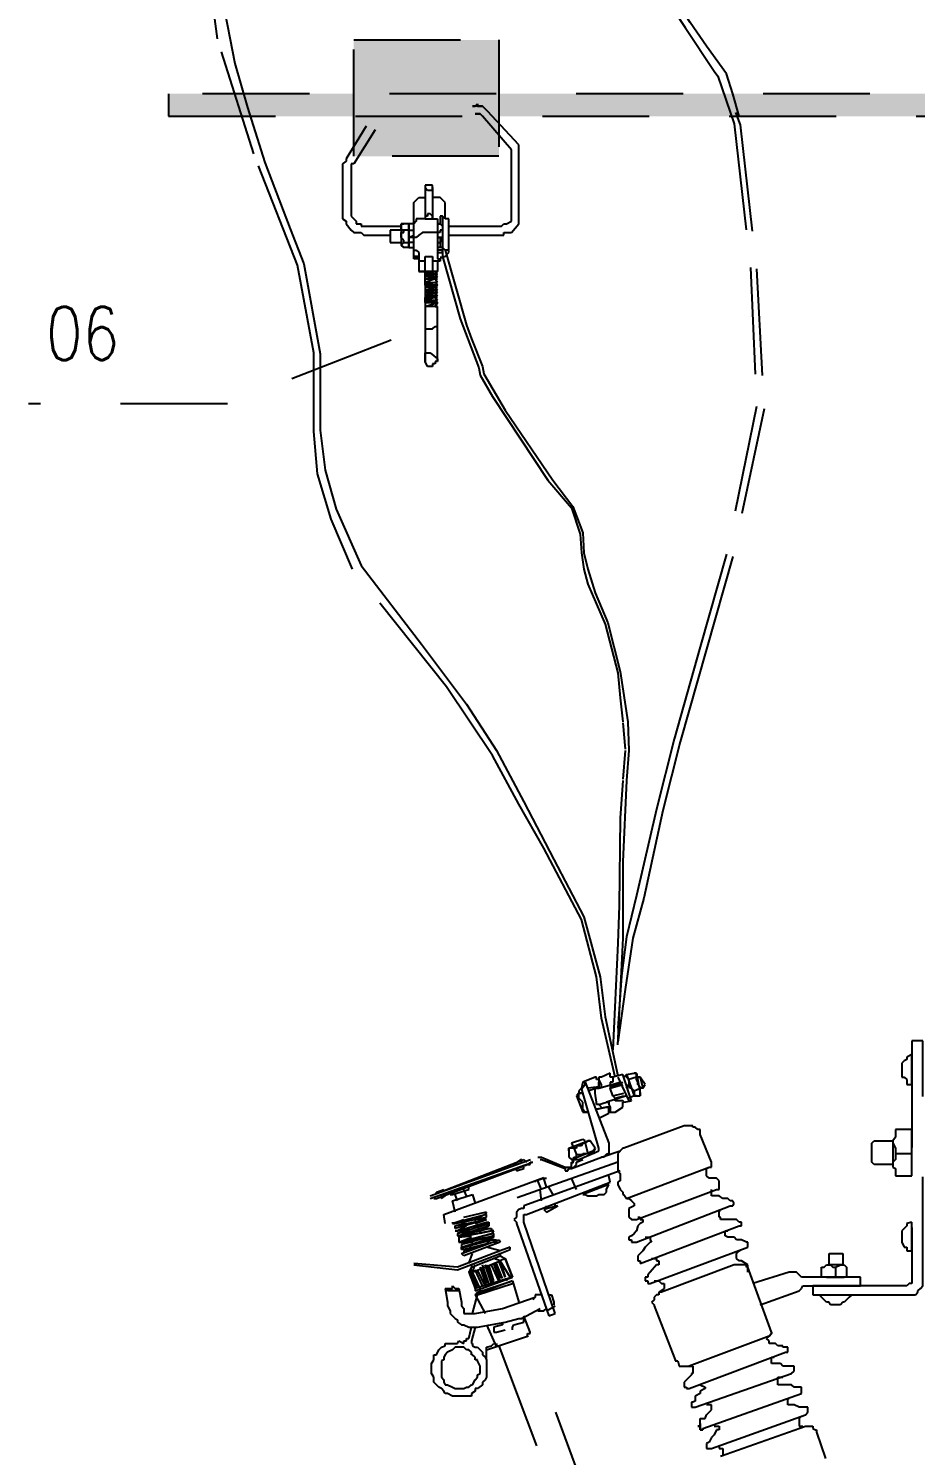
# Model space of a CAD drawing. Header units: metres. Extents: x 2999 to 3164, y 1641 to 1678.
# Drawn here: x 3117.432 to 3119.093, y 1668.401 to 1671.074 of the extents above; entities that cross this region are included whole.
import ezdxf

# ---------------------------------------------------------------- set-up
doc = ezdxf.new("R2010")
doc.units = ezdxf.units.M
doc.linetypes.add('CONTORNO_QUADRO_T', pattern=[0.35, 0.2, -0.15])
doc.linetypes.add('Contínuo', pattern=[0])
doc.layers.add('PDF29_Geometry', color=7, linetype='Continuous')
doc.layers.add('PDF29_Solid Fills', color=7, linetype='Continuous', true_color=0x939598)
doc.layers.add('PDF8_Text', color=30, linetype='Continuous', true_color=0xff7f00)
doc.styles.add('ROMANS', font='ROMANS.shx', dxfattribs={"width": 0.8, "height": 0.1})

msp = doc.modelspace()

# ---------------------------------------------------------------- linework, layer by layer
at = {"layer": 'PDF29_Geometry', "linetype": 'CONTORNO_QUADRO_T', "lineweight": 25}
for points in [[(3118.531, 1669.11), (3118.5053, 1669.2202), (3118.4959, 1669.2975), (3118.4678, 1669.4053), (3118.3975, 1669.5388), (3118.3506, 1669.6208), (3118.3014, 1669.7122), (3118.2147, 1669.8411), (3118.039, 1670.0613), (3117.9992, 1670.155), (3117.9734, 1670.2394), (3117.9664, 1670.319), (3117.9664, 1670.4666), (3117.9359, 1670.6306), (3117.8539, 1670.8392), (3117.786, 1671.0547), (3117.7719, 1671.1625), (3117.7649, 1671.2258), (3117.7391, 1671.364), (3117.7297, 1671.432), (3117.725, 1671.453)], [(3117.7391, 1671.4624), (3117.7532, 1671.3664), (3117.7813, 1671.2281), (3117.7953, 1671.1274), (3117.8188, 1671.0079), (3117.8422, 1670.9259), (3117.875, 1670.8228), (3117.9219, 1670.6986), (3117.9476, 1670.633), (3117.9781, 1670.4643), (3117.9781, 1670.3987), (3117.9781, 1670.3214), (3117.9875, 1670.2464), (3118.0085, 1670.1738), (3118.0554, 1670.0683), (3118.1679, 1669.9207), (3118.2522, 1669.8083), (3118.3085, 1669.7216), (3118.36, 1669.6255), (3118.4162, 1669.5177), (3118.4725, 1669.4099), (3118.5029, 1669.2975), (3118.5123, 1669.2225), (3118.5357, 1669.1124)], [(3118.5053, 1671.4554), (3118.5217, 1671.3968), (3118.5404, 1671.3336), (3118.5592, 1671.275), (3118.5709, 1671.2328), (3118.6154, 1671.1461), (3118.6622, 1671.0758), (3118.7161, 1670.9938), (3118.7232, 1670.9844), (3118.7536, 1670.8954), (3118.7841, 1670.626), (3118.7958, 1670.3659), (3118.7396, 1670.0894), (3118.6904, 1669.916), (3118.6412, 1669.7426), (3118.6084, 1669.6114), (3118.5709, 1669.4498), (3118.5521, 1669.3725), (3118.5428, 1669.2998), (3118.5357, 1669.2014)], [(3118.763, 1670.9095), (3118.7513, 1670.9516), (3118.7396, 1670.9891), (3118.7021, 1671.0407), (3118.6716, 1671.0852), (3118.6201, 1671.1649), (3118.5826, 1671.2351), (3118.5521, 1671.3242), (3118.51, 1671.4648)], [(3119.4144, 1670.8767), (3119.4073, 1670.8767), (3119.3862, 1670.879), (3119.3792, 1670.886), (3119.3722, 1670.8931), (3119.3628, 1670.9071), (3119.3558, 1670.9165), (3119.3558, 1670.9282), (3119.3558, 1670.9352), (3119.3558, 1670.9423), (3119.3581, 1670.9516), (3117.6946, 1670.9516), (3117.6946, 1670.9095), (3119.3581, 1670.9095)], [(3118.2194, 1670.6869), (3118.3225, 1670.6869), (3118.3225, 1670.6916), (3118.3319, 1670.6916), (3118.3366, 1670.6916), (3118.3506, 1670.708), (3118.3506, 1670.7173), (3118.3506, 1670.7314), (3118.3506, 1670.7712), (3118.3506, 1670.8345), (3118.3506, 1670.8462), (3118.3506, 1670.8509), (3118.3506, 1670.8556), (3118.2921, 1670.9188), (3118.2827, 1670.9282), (3118.2639, 1670.9282), (3118.2686, 1670.9282), (3118.2733, 1670.9329), (3118.2733, 1670.9282), (3118.2827, 1670.9282), (3118.2921, 1670.9188)], [(3118.0648, 1670.8907), (3118.0273, 1670.8298), (3118.0273, 1670.8251), (3118.0203, 1670.8204), (3118.0203, 1670.8157), (3118.0203, 1670.722), (3118.0203, 1670.7173), (3118.0273, 1670.7127), (3118.0273, 1670.708), (3118.0367, 1670.6963), (3118.0413, 1670.6916), (3118.046, 1670.6916), (3118.0554, 1670.6916), (3118.0601, 1670.6869), (3118.1093, 1670.6869)], [(3118.2194, 1670.7033), (3118.3178, 1670.7033), (3118.3225, 1670.708), (3118.3272, 1670.708), (3118.3366, 1670.7127), (3118.3366, 1670.7173), (3118.3366, 1670.7314), (3118.3366, 1670.7712), (3118.3366, 1670.8345), (3118.3366, 1670.8462), (3118.2827, 1670.9095), (3118.278, 1670.9142), (3118.2686, 1670.9142), (3118.278, 1670.9142), (3118.2827, 1670.9095)], [(3118.756, 1670.9165), (3118.7653, 1670.8931), (3118.7958, 1670.6236), (3118.8099, 1670.3612), (3118.7513, 1670.0847), (3118.7021, 1669.9113), (3118.6529, 1669.738), (3118.6201, 1669.6091), (3118.5849, 1669.4451), (3118.5638, 1669.3701), (3118.5498, 1669.274), (3118.5357, 1669.1756)], [(3118.0812, 1670.8837), (3118.0413, 1670.8204), (3118.0367, 1670.8204), (3118.0367, 1670.8157), (3118.0367, 1670.7267), (3118.0367, 1670.722), (3118.0413, 1670.7173), (3118.046, 1670.7127), (3118.046, 1670.708), (3118.0507, 1670.708), (3118.0554, 1670.708), (3118.0554, 1670.7033), (3118.0601, 1670.7033), (3118.1304, 1670.7033)], [(3118.1749, 1670.7759), (3118.1749, 1670.7173), (3118.1585, 1670.7173), (3118.1585, 1670.7127), (3118.1538, 1670.708), (3118.1444, 1670.708), (3118.1444, 1670.6963), (3118.1538, 1670.6963)], [(3118.1632, 1670.6424), (3118.1538, 1670.6424), (3118.1538, 1670.7478), (3118.1632, 1670.7572), (3118.1749, 1670.7572)], [(3118.189, 1670.7759), (3118.189, 1670.7173), (3118.189, 1670.722), (3118.1843, 1670.7267), (3118.1796, 1670.7267), (3118.1796, 1670.722), (3118.1749, 1670.722), (3118.1749, 1670.7173), (3118.1983, 1670.7173), (3118.1983, 1670.6424)], [(3118.2124, 1670.7173), (3118.2124, 1670.7478), (3118.203, 1670.7572), (3118.1983, 1670.7572), (3118.189, 1670.7572)], [(3118.1538, 1670.6728), (3118.1444, 1670.6728), (3118.1444, 1670.6775), (3118.1444, 1670.6916), (3118.1444, 1670.6963), (3118.1351, 1670.6963), (3118.1304, 1670.6963), (3118.1304, 1670.708), (3118.1351, 1670.708), (3118.1304, 1670.708), (3118.1304, 1670.6681), (3118.1351, 1670.6634), (3118.1304, 1670.6681), (3118.1351, 1670.6728), (3118.1351, 1670.6775), (3118.1304, 1670.6822), (3118.1304, 1670.6916), (3118.1351, 1670.6916), (3118.1351, 1670.6963)], [(3118.1444, 1670.708), (3118.1351, 1670.708)], [(3118.1351, 1670.6728), (3118.1444, 1670.6728), (3118.1444, 1670.6634), (3118.1444, 1670.6681), (3118.1444, 1670.708), (3118.1444, 1670.6634), (3118.1538, 1670.6634), (3118.1538, 1670.708)], [(3118.2194, 1670.6588), (3118.2194, 1670.7173), (3118.2124, 1670.7173), (3118.2077, 1670.722), (3118.203, 1670.722), (3118.203, 1670.708), (3118.1983, 1670.708), (3118.203, 1670.708), (3118.2077, 1670.7033), (3118.2077, 1670.6963), (3118.203, 1670.6963), (3118.203, 1670.6916), (3118.1983, 1670.6916), (3118.1843, 1670.6916), (3118.1702, 1670.6916), (3118.1632, 1670.6869), (3118.1585, 1670.6822), (3118.1538, 1670.6822), (3118.1444, 1670.6822), (3118.1538, 1670.6869)], [(3118.2077, 1670.722), (3118.2077, 1670.647), (3118.2405, 1670.5299), (3118.2756, 1670.4385), (3118.278, 1670.4245), (3118.3014, 1670.3846), (3118.4045, 1670.2276), (3118.449, 1670.1761), (3118.4654, 1670.1269), (3118.4678, 1670.0918), (3118.4725, 1670.0613), (3118.4795, 1670.0332), (3118.5123, 1669.9582), (3118.5357, 1669.8668), (3118.5404, 1669.82), (3118.5451, 1669.7754)], [(3118.1304, 1670.6963), (3118.1093, 1670.6963), (3118.1093, 1670.6728), (3118.1304, 1670.6728)], [(3118.1983, 1670.6728), (3118.203, 1670.6728), (3118.2077, 1670.6775), (3118.2077, 1670.6822), (3118.203, 1670.6822), (3118.1983, 1670.6822), (3118.203, 1670.6822), (3118.203, 1670.6634), (3118.1983, 1670.6634)], [(3118.1444, 1670.6634), (3118.1351, 1670.6634)], [(3118.1538, 1670.6588), (3118.1585, 1670.6588), (3118.1632, 1670.6541), (3118.1632, 1670.6424), (3118.1632, 1670.6377)], [(3118.1983, 1670.6541), (3118.2077, 1670.6541), (3118.2077, 1670.6588), (3118.1983, 1670.6588)], [(3118.203, 1670.6424), (3118.2077, 1670.647), (3118.2124, 1670.647), (3118.2194, 1670.6541), (3118.2194, 1670.6588), (3118.2124, 1670.6588), (3118.2077, 1670.6634), (3118.203, 1670.6634)], [(3118.2124, 1670.6588), (3118.2522, 1670.5182), (3118.2616, 1670.4924), (3118.2827, 1670.4409), (3118.285, 1670.4268), (3118.3249, 1670.3589), (3118.4139, 1670.2276), (3118.4514, 1670.1784), (3118.4701, 1670.1292), (3118.4725, 1670.0918), (3118.4795, 1670.0613), (3118.4935, 1670.0168), (3118.517, 1669.9605), (3118.5404, 1669.8692), (3118.5545, 1669.7754), (3118.5568, 1669.7216), (3118.5521, 1669.6653), (3118.5451, 1669.513), (3118.5451, 1669.3701), (3118.5334, 1669.1264)], [(3118.1749, 1670.6377), (3118.1632, 1670.6377), (3118.1632, 1670.6189)], [(3118.1749, 1670.6049), (3118.1749, 1670.6096), (3118.1749, 1670.6142), (3118.1749, 1670.6189), (3118.1749, 1670.647), (3118.189, 1670.647), (3118.189, 1670.6189)], [(3118.1983, 1670.647), (3118.1983, 1670.6424), (3118.203, 1670.6424), (3118.203, 1670.6377), (3118.189, 1670.6377)], [(3118.1983, 1670.6377), (3118.1983, 1670.6189)], [(3118.1983, 1670.6189), (3118.1632, 1670.6189), (3118.1983, 1670.6189)], [(3118.1936, 1670.6049), (3118.1749, 1670.6049), (3118.1983, 1670.6096), (3118.1936, 1670.6096), (3118.1983, 1670.6142), (3118.1936, 1670.6142), (3118.1983, 1670.6189), (3118.1749, 1670.6142), (3118.1936, 1670.6142)], [(3118.1983, 1670.6142), (3118.1749, 1670.6096), (3118.1936, 1670.6096)], [(3118.1936, 1670.5978), (3118.1749, 1670.5932), (3118.1983, 1670.5932), (3118.1936, 1670.5978), (3118.1983, 1670.5978), (3118.1936, 1670.6049), (3118.1983, 1670.6049), (3118.1936, 1670.6049), (3118.1983, 1670.6049), (3118.1936, 1670.6049), (3118.1983, 1670.6096)], [(3118.1983, 1670.5791), (3118.1936, 1670.5791), (3118.1983, 1670.5791), (3118.1936, 1670.5838), (3118.1983, 1670.5838), (3118.1749, 1670.5838), (3118.1936, 1670.5885), (3118.1749, 1670.5885), (3118.1983, 1670.5932), (3118.1749, 1670.5932), (3118.1936, 1670.5932), (3118.1749, 1670.5932), (3118.1749, 1670.5978), (3118.1749, 1670.6049), (3118.1983, 1670.6049), (3118.1749, 1670.6049), (3118.1936, 1670.6049), (3118.1749, 1670.5978), (3118.1983, 1670.5978)], [(3118.1749, 1670.5978), (3118.1749, 1670.5978)], [(3118.1749, 1670.5932), (3118.1749, 1670.5885), (3118.1749, 1670.5838), (3118.1749, 1670.5791), (3118.1749, 1670.5744), (3118.1749, 1670.5697), (3118.1983, 1670.5697), (3118.1749, 1670.5697), (3118.1936, 1670.5697), (3118.1749, 1670.565), (3118.1983, 1670.565)], [(3118.1749, 1670.5932), (3118.1749, 1670.5932)], [(3118.1983, 1670.5885), (3118.1749, 1670.5885)], [(3118.1749, 1670.5885), (3118.1749, 1670.5885)], [(3118.1936, 1670.5838), (3118.1749, 1670.5791), (3118.1983, 1670.5791), (3118.1936, 1670.5791), (3118.1983, 1670.5791), (3118.1936, 1670.5744), (3118.1983, 1670.5744), (3118.1749, 1670.5697), (3118.1936, 1670.5697)], [(3118.1749, 1670.5791), (3118.1936, 1670.5791), (3118.1749, 1670.5791), (3118.1983, 1670.5791), (3118.1749, 1670.5744), (3118.1936, 1670.5744)], [(3118.1749, 1670.5791), (3118.1749, 1670.5791)], [(3118.1749, 1670.5604), (3118.1749, 1670.565), (3118.1749, 1670.5697)], [(3118.1983, 1670.5932), (3118.1936, 1670.5885), (3118.1983, 1670.5885), (3118.1936, 1670.5885), (3118.1983, 1670.5838)], [(3118.1983, 1670.5744), (3118.1936, 1670.5697), (3118.1983, 1670.5697), (3118.1936, 1670.5697), (3118.1983, 1670.5697), (3118.1936, 1670.5697), (3118.1983, 1670.565), (3118.1936, 1670.565), (3118.1983, 1670.5604), (3118.1936, 1670.5604), (3118.1983, 1670.5604), (3118.1936, 1670.5533), (3118.1983, 1670.5533)], [(3118.1936, 1670.565), (3118.1749, 1670.5604), (3118.1749, 1670.5533)], [(3118.1749, 1670.565), (3118.1749, 1670.565)], [(3118.1936, 1670.5533), (3118.1749, 1670.5533), (3118.1983, 1670.5604), (3118.1749, 1670.5604), (3118.1936, 1670.5604)], [(3118.1749, 1670.5205), (3118.1749, 1670.5158), (3118.1749, 1670.5112), (3118.189, 1670.5112), (3118.1936, 1670.5158), (3118.1983, 1670.5158), (3118.1983, 1670.5205)], [(3118.1983, 1670.4502), (3118.1936, 1670.4502), (3118.1936, 1670.4455), (3118.189, 1670.4455), (3118.189, 1670.4409), (3118.1796, 1670.4409), (3118.1749, 1670.4502)], [(3118.5451, 1669.7731), (3118.5498, 1669.7239)], [(3118.5498, 1669.7216), (3118.5451, 1669.6677)], [(3118.5451, 1669.6653), (3118.5404, 1669.595), (3118.5381, 1669.431), (3118.5357, 1669.3607), (3118.5264, 1669.1569)], [(3118.5474, 1669.0632), (3118.5615, 1669.0655), (3118.5451, 1669.1147), (3118.5264, 1669.11), (3118.5217, 1669.11), (3118.5217, 1669.1171), (3118.5053, 1669.11), (3118.5006, 1669.11), (3118.5006, 1669.1053), (3118.4959, 1669.1053), (3118.4959, 1669.11), (3118.4935, 1669.11), (3118.4701, 1669.1007), (3118.4678, 1669.0889), (3118.4701, 1669.0889), (3118.4701, 1669.0913), (3118.4748, 1669.096), (3118.4748, 1669.1007), (3118.5193, 1668.9859), (3118.5193, 1668.9671), (3118.5146, 1668.9648), (3118.51, 1668.9601), (3118.5053, 1668.9601), (3118.5404, 1668.9718)], [(3118.5053, 1669.0538), (3118.5006, 1669.0585), (3118.4959, 1669.0585), (3118.4959, 1669.0632), (3118.4935, 1669.0796), (3118.4935, 1669.0843), (3118.4935, 1669.0889), (3118.5006, 1669.0889), (3118.5053, 1669.0913), (3118.5053, 1669.096), (3118.5006, 1669.1053), (3118.5006, 1669.1007), (3118.5006, 1669.096), (3118.5006, 1669.0913), (3118.4959, 1669.0913), (3118.4795, 1669.0889)], [(3118.4795, 1669.0843), (3118.5006, 1669.0913), (3118.5006, 1669.1007)], [(3118.5006, 1669.0889), (3118.5404, 1669.1007)], [(3118.5264, 1669.11), (3118.5264, 1669.1007), (3118.5217, 1669.1007), (3118.5217, 1669.096), (3118.5217, 1669.0889), (3118.5451, 1669.096)], [(3118.5217, 1669.0913), (3118.5451, 1669.1007)], [(3118.5357, 1669.11), (3118.5568, 1669.0655)], [(3118.5474, 1669.11), (3118.5521, 1669.1147), (3118.5662, 1669.1171), (3118.5709, 1669.1171), (3118.5779, 1669.0796), (3118.5779, 1669.0749), (3118.5779, 1669.0843), (3118.5779, 1669.0889), (3118.5779, 1669.0913), (3118.5732, 1669.096), (3118.5732, 1669.1007), (3118.5709, 1669.1053), (3118.5709, 1669.11), (3118.5709, 1669.1171), (3118.5662, 1669.1171)], [(3118.5568, 1669.1053), (3118.5521, 1669.11), (3118.5521, 1669.1147), (3118.5521, 1669.11)], [(3118.5521, 1669.1147), (3118.5662, 1669.0749)], [(3118.5709, 1669.11), (3118.5568, 1669.1053), (3118.5568, 1669.1007), (3118.5568, 1669.0913), (3118.5615, 1669.0889), (3118.5662, 1669.0843), (3118.5662, 1669.0749), (3118.5709, 1669.0749), (3118.5662, 1669.0749), (3118.5568, 1669.0702)], [(3118.5779, 1669.11), (3118.5709, 1669.11), (3118.5779, 1669.11)], [(3118.5826, 1669.0889), (3118.5873, 1669.096), (3118.5779, 1669.11), (3118.5826, 1669.0889), (3118.5779, 1669.0889), (3118.5826, 1669.0913)], [(3118.449, 1668.946), (3118.4537, 1668.9554), (3118.4584, 1668.9554), (3118.4631, 1668.9554), (3118.5006, 1668.9718), (3118.5006, 1668.9765), (3118.4678, 1669.0889), (3118.4631, 1669.0843), (3118.4631, 1669.0796), (3118.4584, 1669.0749), (3118.4701, 1669.0444), (3118.4795, 1669.0444), (3118.4748, 1669.0444), (3118.4701, 1669.0491), (3118.4701, 1669.0632), (3118.4678, 1669.0655), (3118.4631, 1669.0702), (3118.4631, 1669.0796), (3118.4678, 1669.0796), (3118.4631, 1669.0796)], [(3118.4935, 1669.0889), (3118.4935, 1669.0889)], [(3118.5521, 1669.0749), (3118.5146, 1669.0632), (3118.5193, 1669.0632), (3118.5193, 1669.0585), (3118.5217, 1669.0538), (3118.5217, 1669.0491), (3118.5217, 1669.0444), (3118.531, 1669.0444), (3118.5451, 1669.0538), (3118.5451, 1669.0632), (3118.5474, 1669.0632), (3118.5451, 1669.0655), (3118.531, 1669.0655), (3118.531, 1669.0702), (3118.5264, 1669.0749), (3118.5474, 1669.0796)], [(3118.5264, 1669.0749), (3118.5217, 1669.0889)], [(3118.531, 1669.0702), (3118.5474, 1669.0749)], [(3118.5521, 1669.0889), (3118.5568, 1669.096), (3118.5521, 1669.0889)], [(3118.5662, 1669.0843), (3118.5779, 1669.0889)], [(3118.5709, 1669.0749), (3118.5779, 1669.0749)], [(3118.4701, 1669.0632), (3118.4701, 1669.0632)], [(3118.5006, 1669.0585), (3118.5146, 1669.0632)], [(3118.5006, 1669.0327), (3118.5193, 1669.0421), (3118.5193, 1669.0444), (3118.5217, 1669.0444), (3118.5193, 1669.0444), (3118.5193, 1669.0538)], [(3118.5146, 1669.0538), (3118.5193, 1669.0538), (3118.5146, 1669.0538)], [(3118.5451, 1669.0538), (3118.5451, 1669.0538)], [(3118.4748, 1668.9905), (3118.4701, 1668.9929), (3118.449, 1668.9859), (3118.4537, 1668.9765), (3118.4584, 1668.9648), (3118.4701, 1668.9648), (3118.4701, 1668.9671), (3118.4748, 1668.9671), (3118.4795, 1668.9671), (3118.4889, 1668.9671), (3118.4889, 1668.9718), (3118.4935, 1668.9765), (3118.4889, 1668.9671)], [(3118.1843, 1668.8874), (3118.3858, 1668.9601), (3118.3928, 1668.9601), (3118.4373, 1668.9413), (3118.4443, 1668.9413), (3118.449, 1668.9413), (3118.449, 1668.946), (3118.449, 1668.9507), (3118.4537, 1668.9507), (3118.449, 1668.9554), (3118.4889, 1668.9718), (3118.4935, 1668.9671)], [(3118.4443, 1668.9718), (3118.4443, 1668.9765), (3118.4795, 1668.9905), (3118.4842, 1668.9905), (3118.4795, 1668.9905), (3118.4748, 1668.9859), (3118.4795, 1668.9671)], [(3118.4748, 1668.9859), (3118.4701, 1668.9859), (3118.4678, 1668.9812), (3118.4584, 1668.9812), (3118.4584, 1668.9765), (3118.4537, 1668.9765), (3118.4443, 1668.9765), (3118.4443, 1668.9718), (3118.4443, 1668.9601), (3118.449, 1668.9554), (3118.4537, 1668.9554), (3118.4537, 1668.9601), (3118.4584, 1668.9601), (3118.4584, 1668.9648)], [(3118.4701, 1668.9648), (3118.4701, 1668.9671), (3118.4701, 1668.9648)], [(3118.4935, 1668.9765), (3118.4842, 1668.9905)], [(3119.0559, 1668.9671), (3119.0863, 1668.9671)], [(3118.1843, 1668.8828), (3118.3905, 1668.9554), (3118.3928, 1668.9554), (3118.4373, 1668.939), (3118.4373, 1668.9343), (3118.442, 1668.9343), (3118.4443, 1668.939), (3118.449, 1668.939), (3118.4537, 1668.9413), (3118.4584, 1668.946), (3118.4584, 1668.9507), (3118.4701, 1668.9554)], [(3118.1913, 1668.8898), (3118.36, 1668.9554), (3118.3647, 1668.9507)], [(3118.1913, 1668.8828), (3118.196, 1668.8828), (3118.367, 1668.946), (3118.3717, 1668.946), (3118.3717, 1668.9507), (3118.3764, 1668.9507)], [(3118.5357, 1668.9507), (3118.2124, 1668.8359), (3118.21, 1668.8523), (3118.4443, 1668.939)], [(3118.3553, 1668.9507), (3118.3553, 1668.9554), (3118.3413, 1668.946)], [(3118.3459, 1668.939), (3118.3459, 1668.9343), (3118.36, 1668.939), (3118.36, 1668.9413)], [(3118.4443, 1668.9601), (3118.449, 1668.9554)], [(3118.4443, 1668.9413), (3118.4443, 1668.9413)], [(3118.449, 1668.939), (3118.5053, 1668.9601)], [(3118.4584, 1668.946), (3118.4584, 1668.946)], [(3118.5521, 1668.8828), (3118.7068, 1668.9413)], [(3118.5404, 1668.9343), (3118.36, 1668.8687), (3118.36, 1668.864), (3118.3553, 1668.864), (3118.3506, 1668.8617), (3118.3459, 1668.857), (3118.3459, 1668.8476), (3118.3413, 1668.8429), (3118.3459, 1668.8382), (3118.3459, 1668.8359), (3118.4069, 1668.6625), (3118.4186, 1668.6672), (3118.36, 1668.8382), (3118.36, 1668.8429), (3118.36, 1668.8476), (3118.36, 1668.8523), (3118.3647, 1668.8523), (3118.5217, 1668.9132), (3118.5193, 1668.9249)], [(3118.3811, 1668.9132), (3118.3811, 1668.9156), (3118.3975, 1668.9203)], [(3118.3928, 1668.8992), (3118.3858, 1668.9156)], [(3118.4022, 1668.9038), (3118.3975, 1668.9203), (3118.4022, 1668.9203)], [(3118.4584, 1668.8992), (3118.449, 1668.9203)], [(3118.1913, 1668.8898), (3118.1913, 1668.8898)], [(3118.196, 1668.8898), (3118.196, 1668.8945), (3118.21, 1668.8992)], [(3118.2054, 1668.8874), (3118.2054, 1668.8828), (3118.2124, 1668.8874), (3118.2124, 1668.8898)], [(3118.21, 1668.8992), (3118.21, 1668.8992)], [(3118.2218, 1668.8898), (3118.2264, 1668.8898), (3118.2569, 1668.8992), (3118.2569, 1668.9038)], [(3118.2311, 1668.857), (3118.2264, 1668.8781), (3118.2639, 1668.8898), (3118.2686, 1668.8734)], [(3118.2358, 1668.8781), (3118.2311, 1668.8898)], [(3118.2522, 1668.8874), (3118.2475, 1668.8992)], [(3118.3928, 1668.8781), (3118.3905, 1668.8992)], [(3118.4162, 1668.8874), (3118.4069, 1668.9038)], [(3118.4701, 1668.8898), (3118.4701, 1668.8898)], [(3118.5193, 1668.9085), (3118.5193, 1668.9085)], [(3118.5732, 1668.8476), (3118.5779, 1668.8476), (3118.5779, 1668.8429), (3118.5826, 1668.8429), (3118.5826, 1668.8382), (3118.5779, 1668.8359), (3118.5732, 1668.8312), (3118.5709, 1668.8218), (3118.5662, 1668.8172), (3118.5615, 1668.8125), (3118.5568, 1668.8101), (3118.5568, 1668.8054), (3118.5615, 1668.8054), (3118.5615, 1668.8008), (3118.5709, 1668.8008), (3118.7466, 1668.8687), (3118.7513, 1668.8687), (3118.7536, 1668.8734), (3118.7513, 1668.8781), (3118.7466, 1668.8781), (3118.7419, 1668.8828), (3118.7325, 1668.8828), (3118.7255, 1668.8874), (3118.7208, 1668.8874), (3118.7114, 1668.8874), (3118.7114, 1668.8898), (3118.7114, 1668.8992)], [(3118.4022, 1668.864), (3118.4022, 1668.8687)], [(3118.4186, 1668.8687), (3118.4186, 1668.8734)], [(3118.4233, 1668.8687), (3118.4233, 1668.8687)], [(3118.5873, 1668.8101), (3118.5966, 1668.8101), (3118.5966, 1668.8054), (3118.599, 1668.8008), (3118.5966, 1668.8008), (3118.592, 1668.7961), (3118.5873, 1668.7914), (3118.5826, 1668.7844), (3118.5779, 1668.7797), (3118.5732, 1668.775), (3118.5732, 1668.7656), (3118.5779, 1668.7656), (3118.5779, 1668.7609), (3118.763, 1668.8312), (3118.7677, 1668.8312), (3118.7677, 1668.8382), (3118.763, 1668.8382), (3118.7583, 1668.8429), (3118.7536, 1668.8429), (3118.7466, 1668.8429), (3118.7325, 1668.8429), (3118.7279, 1668.8429), (3118.7279, 1668.8476), (3118.7255, 1668.8476), (3118.7255, 1668.8523), (3118.7255, 1668.857), (3118.7279, 1668.8617)], [(3118.2264, 1668.8382), (3118.2264, 1668.8359), (3118.2311, 1668.8359), (3118.2897, 1668.8476)], [(3118.2264, 1668.8359), (3118.2475, 1668.8429)], [(3118.2686, 1668.8359), (3118.2897, 1668.8429), (3118.2311, 1668.8265), (3118.2311, 1668.8312), (3118.2475, 1668.8359), (3118.2522, 1668.8359), (3118.2522, 1668.8312), (3118.2358, 1668.8218)], [(3118.2311, 1668.8312), (3118.2897, 1668.8429)], [(3118.2733, 1668.8312), (3118.2897, 1668.8359), (3118.2358, 1668.8218), (3118.2897, 1668.8382), (3118.2944, 1668.8382), (3118.2944, 1668.8359), (3118.2897, 1668.8359)], [(3118.2616, 1668.8172), (3118.2569, 1668.8218), (3118.2569, 1668.8265), (3118.2358, 1668.8172), (3118.2944, 1668.8359), (3118.2944, 1668.8312)], [(3118.2475, 1668.8476), (3118.2874, 1668.857), (3118.2897, 1668.857), (3118.2874, 1668.8523)], [(3118.2475, 1668.8429), (3118.2475, 1668.8429)], [(3118.2639, 1668.8523), (3118.2639, 1668.8523)], [(3118.2686, 1668.8429), (3118.2686, 1668.8476)], [(3118.2686, 1668.8359), (3118.2686, 1668.8359)], [(3118.2897, 1668.8429), (3118.2897, 1668.8429)], [(3118.2358, 1668.8218), (3118.2311, 1668.8218), (3118.2358, 1668.8218)], [(3118.2358, 1668.8172), (3118.2358, 1668.8125), (3118.2382, 1668.8125), (3118.2382, 1668.8101), (3118.2382, 1668.8054), (3118.2382, 1668.8008), (3118.2428, 1668.8008), (3118.3038, 1668.8125), (3118.2428, 1668.7961)], [(3118.278, 1668.8218), (3118.2944, 1668.8312), (3118.2382, 1668.8125), (3118.2944, 1668.8265), (3118.2991, 1668.8265), (3118.2991, 1668.8218)], [(3118.2475, 1668.7914), (3118.2639, 1668.7961), (3118.2639, 1668.8008), (3118.2616, 1668.8008), (3118.2428, 1668.7961), (3118.2428, 1668.7914), (3118.3038, 1668.8101), (3118.3038, 1668.8125), (3118.3038, 1668.8172), (3118.2382, 1668.8008), (3118.2991, 1668.8172), (3118.3038, 1668.8218), (3118.2991, 1668.8218), (3118.278, 1668.8172), (3118.278, 1668.8218), (3118.2733, 1668.8265)], [(3118.2382, 1668.8125), (3118.2569, 1668.8218)], [(3118.2991, 1668.8218), (3118.2382, 1668.8101), (3118.2991, 1668.8218)], [(3118.2382, 1668.8101), (3118.2616, 1668.8125)], [(3118.2382, 1668.8008), (3118.2616, 1668.8101)], [(3118.2616, 1668.8125), (3118.2616, 1668.8125)], [(3118.2616, 1668.8101), (3118.2616, 1668.8101)], [(3118.2733, 1668.8312), (3118.2733, 1668.8312)], [(3118.2827, 1668.8125), (3118.2991, 1668.8172)], [(3118.2827, 1668.8125), (3118.2827, 1668.8125)], [(3118.3038, 1668.8125), (3118.2827, 1668.8054), (3118.2827, 1668.8101)], [(3118.2827, 1668.8008), (3118.3038, 1668.8101)], [(3118.599, 1668.7703), (3118.6084, 1668.7703), (3118.6084, 1668.7656), (3118.613, 1668.7656), (3118.613, 1668.7586), (3118.6084, 1668.7586), (3118.5966, 1668.7445), (3118.592, 1668.7398), (3118.592, 1668.7352), (3118.5873, 1668.7352), (3118.5873, 1668.7281), (3118.592, 1668.7281), (3118.592, 1668.7234), (3118.5966, 1668.7234), (3118.7794, 1668.7914), (3118.7794, 1668.8008), (3118.7771, 1668.8008), (3118.7677, 1668.8054), (3118.7583, 1668.8054), (3118.7536, 1668.8101), (3118.7466, 1668.8101), (3118.7419, 1668.8101), (3118.7372, 1668.8125), (3118.7372, 1668.8218), (3118.7419, 1668.8218)], [(3118.1538, 1668.7586), (3118.2358, 1668.7492), (3118.3155, 1668.7797), (3118.3342, 1668.7867), (3118.3342, 1668.7914), (3118.3155, 1668.7844), (3118.2358, 1668.7539), (3118.1538, 1668.7609)], [(3118.2686, 1668.7914), (3118.2475, 1668.7844), (3118.2475, 1668.7797)], [(3118.2616, 1668.7914), (3118.2522, 1668.7867)], [(3118.2569, 1668.7609), (3118.2639, 1668.7797)], [(3118.2827, 1668.8008), (3118.2827, 1668.8008)], [(3118.2897, 1668.8008), (3118.2991, 1668.8054)], [(3118.3155, 1668.7844), (3118.2897, 1668.7914)], [(3118.2991, 1668.8054), (3118.2991, 1668.8054)], [(3118.3131, 1668.7797), (3118.3155, 1668.7797), (3118.3155, 1668.775), (3118.3249, 1668.7703), (3118.3155, 1668.7656), (3118.3038, 1668.7703)], [(3118.8239, 1668.6321), (3118.7794, 1668.7539), (3118.7794, 1668.7586), (3118.7677, 1668.7656), (3118.763, 1668.7656), (3118.7583, 1668.7703), (3118.7583, 1668.7797), (3118.763, 1668.7844), (3118.7677, 1668.7867)], [(3118.2616, 1668.7586), (3118.2616, 1668.7539), (3118.2569, 1668.7445), (3118.2686, 1668.7141), (3118.2686, 1668.7094), (3118.3389, 1668.7352), (3118.2686, 1668.7141), (3118.2616, 1668.7445)], [(3118.2616, 1668.7539), (3118.3155, 1668.775)], [(3118.2639, 1668.7445), (3118.3155, 1668.7656)], [(3118.278, 1668.7094), (3118.278, 1668.7141), (3118.2639, 1668.7445), (3118.2686, 1668.7586)], [(3118.2897, 1668.7188), (3118.278, 1668.7539)], [(3118.2944, 1668.7234), (3118.2827, 1668.7586)], [(3118.2897, 1668.7234), (3118.2827, 1668.7539)], [(3118.2991, 1668.7234), (3118.2874, 1668.7586)], [(3118.3038, 1668.7234), (3118.2897, 1668.7586)], [(3118.3038, 1668.7281), (3118.2944, 1668.7586)], [(3118.3131, 1668.7281), (3118.2991, 1668.7586)], [(3118.3155, 1668.7281), (3118.3038, 1668.7609), (3118.3155, 1668.7328)], [(3118.3202, 1668.7328), (3118.3085, 1668.7609)], [(3118.3342, 1668.7352), (3118.3155, 1668.7656), (3118.3249, 1668.7352), (3118.3131, 1668.7656)], [(3118.3249, 1668.7703), (3118.3389, 1668.7352), (3118.3249, 1668.7703)], [(3118.7794, 1668.7445), (3118.7794, 1668.7492), (3118.7794, 1668.7539), (3118.7771, 1668.7539), (3118.7771, 1668.7586), (3118.7724, 1668.7586), (3118.7536, 1668.7586), (3118.6177, 1668.707), (3118.613, 1668.707), (3118.613, 1668.7024), (3118.6084, 1668.7024), (3118.6037, 1668.6977), (3118.6037, 1668.693), (3118.599, 1668.6883), (3118.6037, 1668.6836), (3118.6037, 1668.6813), (3118.6435, 1668.5805), (3118.6435, 1668.5782), (3118.6482, 1668.5782), (3118.6505, 1668.5688), (3118.6693, 1668.5688), (3118.674, 1668.5688), (3118.6763, 1668.5688), (3118.6763, 1668.5547), (3118.674, 1668.5547), (3118.674, 1668.5524), (3118.6599, 1668.5383), (3118.6599, 1668.529), (3118.6646, 1668.529), (3118.6646, 1668.5266), (3118.6693, 1668.5266), (3118.8497, 1668.5946), (3118.8544, 1668.5946), (3118.8544, 1668.6039), (3118.845, 1668.6039), (3118.845, 1668.6063), (3118.8356, 1668.6063), (3118.8309, 1668.611), (3118.8192, 1668.611), (3118.8192, 1668.6157), (3118.8145, 1668.6203), (3118.8192, 1668.625), (3118.8239, 1668.6297), (3118.8239, 1668.6321), (3118.8239, 1668.6297), (3118.8192, 1668.625), (3118.6693, 1668.5688)], [(3118.9434, 1668.7539), (3118.9528, 1668.7586), (3118.9598, 1668.7586), (3118.9645, 1668.7539), (3118.9645, 1668.7352), (3118.9176, 1668.7352), (3118.9176, 1668.7539), (3118.9223, 1668.7539), (3118.927, 1668.7586), (3118.934, 1668.7586), (3118.9387, 1668.7539), (3118.9434, 1668.7539), (3118.9434, 1668.7352)], [(3118.2569, 1668.7445), (3118.2639, 1668.7492)], [(3118.2733, 1668.7141), (3118.2616, 1668.7492)], [(3118.2639, 1668.7492), (3118.2639, 1668.7492)], [(3118.2827, 1668.7188), (3118.2686, 1668.7492)], [(3118.2874, 1668.7188), (3118.2733, 1668.7492)], [(3118.3295, 1668.7281), (3118.3249, 1668.7328)], [(3118.3389, 1668.7352), (3118.3389, 1668.7352)], [(3118.3389, 1668.7281), (3118.3389, 1668.7281)], [(3118.3389, 1668.7281), (3118.3506, 1668.6883)], [(3118.6037, 1668.7281), (3118.613, 1668.7281), (3118.6177, 1668.7234), (3118.6224, 1668.7234), (3118.6224, 1668.7141), (3118.613, 1668.707)], [(3118.8028, 1668.6836), (3118.8755, 1668.7094), (3118.8801, 1668.7141), (3118.8825, 1668.7188), (3118.8872, 1668.7188), (3118.9903, 1668.7188), (3118.9903, 1668.7352), (3118.8872, 1668.7352), (3118.8801, 1668.7352), (3118.8755, 1668.7398), (3118.8708, 1668.7445), (3118.8661, 1668.7445), (3118.8567, 1668.7445), (3118.7888, 1668.7234)], [(3118.927, 1668.7352), (3118.9598, 1668.7352)], [(3118.2124, 1668.7141), (3118.2171, 1668.6883), (3118.2171, 1668.6813), (3118.2218, 1668.6719), (3118.2218, 1668.6672), (3118.2264, 1668.6625), (3118.2311, 1668.6578), (3118.2358, 1668.6555), (3118.2358, 1668.6508), (3118.2428, 1668.6461), (3118.2475, 1668.6461), (3118.2569, 1668.6414), (3118.2733, 1668.6414), (3118.3249, 1668.6508), (3118.3506, 1668.6578), (3118.3553, 1668.6578)], [(3118.2382, 1668.7141), (3118.2428, 1668.6883), (3118.2428, 1668.6813), (3118.2475, 1668.6766), (3118.2475, 1668.6719), (3118.2475, 1668.6672), (3118.2522, 1668.6672), (3118.2569, 1668.6672), (3118.2686, 1668.6672), (3118.3202, 1668.6766), (3118.3811, 1668.6977)], [(3118.2639, 1668.6672), (3118.2733, 1668.7024), (3118.3389, 1668.7234)], [(3118.2686, 1668.7024), (3118.2874, 1668.6672)], [(3118.3928, 1668.7024), (3118.3858, 1668.7024), (3118.3811, 1668.7024), (3118.3811, 1668.6977), (3118.3764, 1668.693)], [(3118.4069, 1668.7024), (3118.4115, 1668.7024), (3118.4162, 1668.6883), (3118.4162, 1668.6836)], [(3118.9129, 1668.7024), (3118.9739, 1668.7024)], [(3118.3389, 1668.6367), (3118.3389, 1668.6414), (3118.3413, 1668.6461), (3118.36, 1668.6508), (3118.36, 1668.6555), (3118.36, 1668.6578), (3118.3553, 1668.6578), (3118.3905, 1668.6766)], [(3118.3858, 1668.6719), (3118.3975, 1668.6719), (3118.4022, 1668.6766)], [(3118.4022, 1668.6719), (3118.4186, 1668.6813)], [(3118.2897, 1668.6461), (3118.3085, 1668.6039)], [(3118.3202, 1668.6508), (3118.3202, 1668.6461), (3118.3038, 1668.6414), (3118.3038, 1668.6367), (3118.3038, 1668.6321), (3118.3085, 1668.6321), (3118.3249, 1668.6367)], [(3118.4889, 1668.2947), (3118.367, 1668.625), (3118.367, 1668.6297), (3118.3717, 1668.6297), (3118.3717, 1668.6321), (3118.36, 1668.6625)], [(3118.2686, 1668.6414), (3118.2616, 1668.6157), (3118.2616, 1668.611), (3118.2639, 1668.611), (3118.2639, 1668.6063), (3118.2686, 1668.6039), (3118.2733, 1668.6039), (3118.2827, 1668.5946), (3118.2827, 1668.5899), (3118.2874, 1668.5852), (3118.2897, 1668.5805), (3118.2897, 1668.5688), (3118.2897, 1668.5594), (3118.2897, 1668.5477), (3118.2874, 1668.543), (3118.2827, 1668.5383), (3118.2827, 1668.5337), (3118.2733, 1668.5266), (3118.2686, 1668.5266), (3118.2686, 1668.5219), (3118.2616, 1668.5173), (3118.2616, 1668.5126), (3118.2522, 1668.5126), (3118.2475, 1668.5126), (3118.2358, 1668.5126), (3118.2264, 1668.5126), (3118.2171, 1668.5173), (3118.2124, 1668.5173), (3118.21, 1668.5219), (3118.2054, 1668.5266), (3118.2007, 1668.529), (3118.196, 1668.5337), (3118.1913, 1668.5383), (3118.1913, 1668.5477), (3118.1866, 1668.5547), (3118.1866, 1668.5735), (3118.1913, 1668.5805), (3118.1913, 1668.5899), (3118.196, 1668.5899), (3118.2007, 1668.5993), (3118.2054, 1668.6039), (3118.2124, 1668.6063), (3118.2124, 1668.611), (3118.2218, 1668.611), (3118.2264, 1668.611), (3118.2358, 1668.611), (3118.2382, 1668.6157), (3118.2475, 1668.611), (3118.2475, 1668.6157), (3118.2522, 1668.6157), (3118.2522, 1668.6203), (3118.2569, 1668.6203), (3118.2616, 1668.6414)], [(3118.2897, 1668.5993), (3118.367, 1668.625)], [(3118.3249, 1668.6367), (3118.3249, 1668.6367)], [(3118.2897, 1668.5805), (3118.2897, 1668.5946), (3118.2897, 1668.5993), (3118.2897, 1668.6039), (3118.2991, 1668.6063), (3118.3038, 1668.611)], [(3118.3085, 1668.611), (3118.3085, 1668.6063), (3118.3131, 1668.6063), (3118.3131, 1668.6039), (3118.3131, 1668.6063), (3118.4373, 1668.2759)], [(3118.6904, 1668.5337), (3118.6997, 1668.529), (3118.6997, 1668.5266), (3118.6904, 1668.5219), (3118.6904, 1668.5173), (3118.681, 1668.5126), (3118.681, 1668.5032), (3118.6763, 1668.5009), (3118.674, 1668.5009), (3118.674, 1668.4915), (3118.6763, 1668.4915), (3118.681, 1668.4915), (3118.8614, 1668.5547), (3118.8661, 1668.5594), (3118.8661, 1668.5688), (3118.8614, 1668.5688), (3118.8544, 1668.5688), (3118.845, 1668.5688), (3118.8403, 1668.5735), (3118.8309, 1668.5735), (3118.8239, 1668.5735), (3118.8239, 1668.5852), (3118.8286, 1668.5852)], [(3118.695, 1668.4516), (3118.8801, 1668.5173), (3118.8801, 1668.5219), (3118.8801, 1668.5266), (3118.8801, 1668.529), (3118.8755, 1668.529), (3118.8661, 1668.529), (3118.8614, 1668.5337), (3118.8544, 1668.5337), (3118.845, 1668.5337), (3118.8403, 1668.5337), (3118.8356, 1668.5337), (3118.8356, 1668.5477), (3118.8403, 1668.5477), (3118.845, 1668.5477)], [(3118.6904, 1668.461), (3118.6904, 1668.4563), (3118.6857, 1668.4563), (3118.6904, 1668.4563), (3118.6904, 1668.4516), (3118.6904, 1668.4493), (3118.695, 1668.4493), (3118.695, 1668.4516), (3118.695, 1668.4493), (3118.6904, 1668.4493), (3118.6904, 1668.4516), (3118.6904, 1668.4563), (3118.6857, 1668.4563), (3118.6904, 1668.4563), (3118.6904, 1668.461), (3118.6904, 1668.4704), (3118.6997, 1668.4704), (3118.7021, 1668.4774), (3118.7068, 1668.4821), (3118.7114, 1668.4868), (3118.7114, 1668.4962), (3118.7021, 1668.4962)], [(3118.7161, 1668.4563), (3118.7255, 1668.4563), (3118.7255, 1668.4493), (3118.7208, 1668.4493), (3118.7161, 1668.4399), (3118.7114, 1668.4352), (3118.7068, 1668.4259), (3118.7021, 1668.4235), (3118.7021, 1668.4142), (3118.7114, 1668.4142), (3118.8872, 1668.4774), (3118.8919, 1668.4821), (3118.8919, 1668.4915), (3118.8872, 1668.4915), (3118.8825, 1668.4915), (3118.8755, 1668.4915), (3118.8661, 1668.4962), (3118.8614, 1668.4962), (3118.8544, 1668.4962), (3118.8544, 1668.5079), (3118.8567, 1668.5079)], [(3118.8801, 1668.4751), (3118.8755, 1668.4704), (3118.8755, 1668.4563), (3118.8801, 1668.4563), (3118.8825, 1668.4563)], [(3118.7279, 1668.4001), (3118.8872, 1668.4563), (3118.9012, 1668.4563), (3118.9012, 1668.4516), (3118.9059, 1668.4493), (3118.9083, 1668.4493), (3118.9083, 1668.4446), (3118.9247, 1668.3954)], [(3118.7255, 1668.4188), (3118.7255, 1668.4142), (3118.7325, 1668.4142), (3118.7325, 1668.4095), (3118.7325, 1668.4048), (3118.7325, 1668.4001)]]:
    msp.add_lwpolyline(points, dxfattribs=at)
for points in [[(3118.3131, 1671.0524), (3118.3131, 1670.8345), (3118.0413, 1670.8345), (3118.0413, 1671.0524)], [(3118.1749, 1670.7759), (3118.1796, 1670.7712), (3118.1843, 1670.7712), (3118.189, 1670.7712), (3118.189, 1670.7759), (3118.189, 1670.7806), (3118.1796, 1670.7806), (3118.1749, 1670.7806)], [(3118.1632, 1670.647), (3118.1538, 1670.647)], [(3118.1936, 1670.5932), (3118.1983, 1670.5932), (3118.1936, 1670.5932), (3118.1983, 1670.5932)], [(3118.1983, 1670.5533), (3118.1749, 1670.5533), (3118.1749, 1670.4502), (3118.1749, 1670.4596), (3118.1749, 1670.4666), (3118.1796, 1670.4666), (3118.1843, 1670.4666), (3118.1983, 1670.4549), (3118.1983, 1670.4502)], [(3119.0863, 1669.178), (3119.0863, 1668.7234), (3119.0816, 1668.7234), (3119.077, 1668.7188), (3118.9012, 1668.7188), (3118.9012, 1668.7024), (3119.0816, 1668.7024), (3119.0863, 1668.7024), (3119.0887, 1668.7024), (3119.0934, 1668.7024), (3119.098, 1668.707), (3119.098, 1668.7094), (3119.1027, 1668.7141), (3119.1074, 1668.7188), (3119.1074, 1668.7234), (3119.1074, 1669.178)], [(3119.0863, 1669.096), (3119.0863, 1669.1522), (3119.077, 1669.1475), (3119.077, 1669.1428), (3119.0723, 1669.1405), (3119.0676, 1669.1358), (3119.0676, 1669.11), (3119.0723, 1669.11), (3119.077, 1669.1053), (3119.077, 1669.1007), (3119.077, 1669.096)], [(3118.5146, 1669.0538), (3118.4935, 1669.0491)], [(3118.5404, 1668.9156), (3118.5357, 1668.9132), (3118.5357, 1668.9085), (3118.5404, 1668.8992), (3118.5451, 1668.8945), (3118.5451, 1668.8898), (3118.5474, 1668.8898), (3118.5521, 1668.8828), (3118.5568, 1668.8828), (3118.5615, 1668.8781), (3118.5662, 1668.8734), (3118.5662, 1668.8687), (3118.5568, 1668.864), (3118.5568, 1668.8617), (3118.5568, 1668.857), (3118.5568, 1668.8523), (3118.5568, 1668.8476), (3118.5615, 1668.8429), (3118.5709, 1668.8429), (3118.7208, 1668.8992), (3118.7255, 1668.8992), (3118.7255, 1668.9038), (3118.7255, 1668.9085), (3118.7255, 1668.9132), (3118.7255, 1668.9156), (3118.7208, 1668.9203), (3118.7114, 1668.9203), (3118.7068, 1668.9203), (3118.7021, 1668.9249), (3118.7021, 1668.939), (3118.7068, 1668.9413), (3118.7114, 1668.9413), (3118.7114, 1668.9507), (3118.6904, 1669.0023), (3118.6904, 1669.0069), (3118.6904, 1669.0116), (3118.6857, 1669.0116), (3118.681, 1669.0163), (3118.6763, 1669.0163), (3118.6763, 1669.0187), (3118.6599, 1669.0187), (3118.5474, 1668.9765), (3118.5451, 1668.9765), (3118.5357, 1668.9671), (3118.5357, 1668.9648), (3118.5357, 1668.946), (3118.5357, 1668.9413), (3118.5357, 1668.9343), (3118.5404, 1668.9296)], [(3119.0559, 1668.9249), (3119.0863, 1668.9249), (3119.0863, 1669.0116), (3119.0559, 1669.0116), (3119.0559, 1669.0023), (3119.0559, 1668.9976), (3119.0512, 1668.9905), (3119.0512, 1668.9859), (3119.0559, 1668.9765), (3119.0559, 1668.9718), (3119.0559, 1668.9671), (3119.0559, 1668.9648), (3119.0559, 1668.9601), (3119.0559, 1668.9554), (3119.0512, 1668.9507), (3119.0512, 1668.9413), (3119.0559, 1668.939), (3119.0559, 1668.9343), (3119.0559, 1668.9296)], [(3119.0512, 1668.9905), (3119.0512, 1668.946), (3119.016, 1668.946), (3119.0114, 1668.9507), (3119.0114, 1668.9859), (3119.016, 1668.9905)], [(3118.5193, 1668.9085), (3118.4701, 1668.8898), (3118.4748, 1668.8898), (3118.4795, 1668.8874), (3118.4959, 1668.8874), (3118.5006, 1668.8898), (3118.5053, 1668.8898), (3118.51, 1668.8898), (3118.5146, 1668.8945), (3118.5146, 1668.8992)], [(3118.3975, 1668.8617), (3118.4022, 1668.857), (3118.4233, 1668.8687)], [(3118.2897, 1668.8523), (3118.2264, 1668.8359), (3118.2874, 1668.8523), (3118.2686, 1668.8429), (3118.2686, 1668.8382), (3118.2897, 1668.8476)], [(3119.0863, 1668.7844), (3119.0863, 1668.8382), (3119.077, 1668.8359), (3119.077, 1668.8312), (3119.0723, 1668.8265), (3119.0676, 1668.8218), (3119.0676, 1668.8008), (3119.0723, 1668.7914), (3119.077, 1668.7914), (3119.077, 1668.7867), (3119.077, 1668.7844)], [(3118.3155, 1668.8008), (3118.2475, 1668.775), (3118.2428, 1668.7797), (3118.3131, 1668.8054)], [(3118.3038, 1668.8008), (3118.2475, 1668.7867), (3118.2428, 1668.7867), (3118.2428, 1668.7914), (3118.2475, 1668.7914), (3118.2991, 1668.8054), (3118.3038, 1668.8054), (3118.3085, 1668.8054), (3118.3085, 1668.8008)], [(3118.9317, 1668.7586), (3118.9317, 1668.7797), (3118.934, 1668.7797), (3118.9575, 1668.7797), (3118.9575, 1668.7586)], [(3118.2733, 1668.707), (3118.3389, 1668.7281), (3118.2686, 1668.7024)], [(3118.2382, 1668.7141), (3118.2382, 1668.7094), (3118.2171, 1668.7094), (3118.2124, 1668.7141), (3118.2171, 1668.7141), (3118.2264, 1668.7141), (3118.2264, 1668.7188), (3118.2311, 1668.7141)], [(3118.9739, 1668.7024), (3118.9692, 1668.6977), (3118.9645, 1668.693), (3118.9598, 1668.6883), (3118.9575, 1668.6883), (3118.9528, 1668.6836), (3118.934, 1668.6836), (3118.9317, 1668.6883), (3118.927, 1668.6883), (3118.9223, 1668.693), (3118.9176, 1668.6977), (3118.9129, 1668.7024)], [(3118.278, 1668.5641), (3118.278, 1668.5688), (3118.2733, 1668.5782), (3118.2733, 1668.5805), (3118.2686, 1668.5805), (3118.2686, 1668.5852), (3118.2639, 1668.5899), (3118.2616, 1668.5899), (3118.2616, 1668.5946), (3118.2569, 1668.5993), (3118.2522, 1668.5993), (3118.2475, 1668.6039), (3118.2311, 1668.6039), (3118.2264, 1668.5993), (3118.2171, 1668.5946), (3118.2124, 1668.5899), (3118.21, 1668.5852), (3118.21, 1668.5805), (3118.2054, 1668.5782), (3118.2054, 1668.5524), (3118.2054, 1668.5477), (3118.21, 1668.543), (3118.21, 1668.5383), (3118.2124, 1668.5337), (3118.2171, 1668.5337), (3118.2264, 1668.529), (3118.2311, 1668.5266), (3118.2475, 1668.5266), (3118.2522, 1668.529), (3118.2569, 1668.529), (3118.2616, 1668.5337), (3118.2639, 1668.5337), (3118.2686, 1668.543), (3118.2733, 1668.5477), (3118.2733, 1668.5524), (3118.278, 1668.5547)]]:
    msp.add_lwpolyline(points, close=True, dxfattribs=at)
at = {"layer": 'PDF29_Geometry', "color": 150, "linetype": 'CONTORNO_QUADRO_T', "lineweight": 25, "true_color": 0x007fff}
msp.add_lwpolyline([(3118.1116, 1670.4901), (3117.8047, 1670.3706), (3117.4322, 1670.3706)], dxfattribs=at)
at = {"layer": 'PDF29_Solid Fills', "color": 7, "linetype": 'CONTORNO_QUADRO_T', "transparency": 33554559}
for points in [[(3118.3131, 1671.0524), (3118.0413, 1671.0524), (3118.3131, 1670.9985)], [(3118.0413, 1671.0524), (3118.3131, 1670.9985), (3118.0413, 1670.9985)], [(3118.3131, 1670.9985), (3118.0413, 1670.9985), (3118.3131, 1670.8345)], [(3118.0413, 1670.9985), (3118.3131, 1670.8345), (3118.0413, 1670.8345)], [(3119.3581, 1670.9516), (3117.6946, 1670.9516), (3119.3558, 1670.9423)], [(3117.6946, 1670.9516), (3119.3558, 1670.9423), (3117.6946, 1670.9423)], [(3119.3558, 1670.9423), (3117.6946, 1670.9423), (3119.3558, 1670.9352)], [(3117.6946, 1670.9423), (3119.3558, 1670.9352), (3117.6946, 1670.9352)], [(3119.3558, 1670.9352), (3117.6946, 1670.9352), (3119.3558, 1670.9212)], [(3117.6946, 1670.9352), (3119.3558, 1670.9212), (3117.6946, 1670.9212)], [(3119.3558, 1670.9212), (3117.6946, 1670.9212), (3119.3581, 1670.9095)], [(3117.6946, 1670.9212), (3119.3581, 1670.9095), (3117.6946, 1670.9095)], [(3118.2077, 1670.647), (3118.203, 1670.647), (3118.2077, 1670.6424)], [(3118.203, 1670.647), (3118.2077, 1670.6424), (3118.203, 1670.6424)], [(3118.3085, 1668.8008), (3118.3038, 1668.8008), (3118.3085, 1668.7961)], [(3118.3038, 1668.8008), (3118.3085, 1668.7961), (3118.3038, 1668.7961)]]:
    msp.add_solid(points, dxfattribs=at)

# ---------------------------------------------------------------- texts
at = {"layer": 'PDF8_Text', "linetype": 'Contínuo', "insert": (3117.5334, 1670.5027), "char_height": 0.1, "attachment_point": 5, "style": 'ROMANS'}
msp.add_mtext_dynamic_manual_height_columns('06', width=0.639029, gutter_width=1, heights=[0], dxfattribs=at)

doc.saveas('drawing.dxf')
